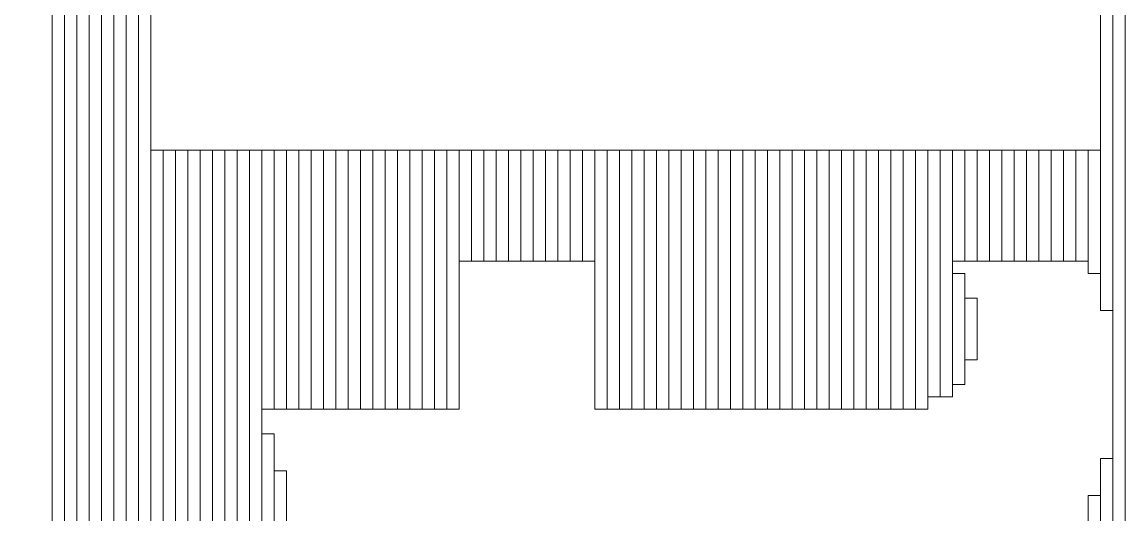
# Model space of a CAD drawing. Header units: millimetres. Extents: x -90 to 99, y -65 to 67.
# Drawn here: x -50.829 to -48.569, y -25.842 to -24.829 of the extents above; entities that cross this region are included whole.
import ezdxf

# ---------------------------------------------------------------- set-up
doc = ezdxf.new("R2010")
doc.units = ezdxf.units.MM
doc.header["$MEASUREMENT"] = 0
doc.layers.add('BG_OUTLINE', color=7, linetype='Continuous')
doc.layers.add('MA_PEN3', color=7, linetype='Continuous')

msp = doc.modelspace()

# ---------------------------------------------------------------- linework, layer by layer
at = {"layer": 'BG_OUTLINE', "color": 3, "lineweight": 9}
msp.add_open_spline([(-71.7269, -61.8795), (-71.7269, -61.8795), (-71.7343, 42.2681), (-71.7343, 42.2681), (-71.7343, 42.2681), (-71.7348, 43.0066), (-71.4419, 43.715), (-70.92, 44.2375), (-70.92, 44.2375), (-70.3982, 44.76), (-69.6866, 45.0538), (-68.9482, 45.0543), (-68.9482, 45.0543), (-68.9482, 45.0543), (75.2046, 45.0543), (75.2046, 45.0543), (75.2046, 45.0543), (76.8319, 45.0552), (78.1763, 43.7805), (78.2661, 42.1556), (78.2661, 42.1556), (78.2661, 42.1556), (78.2661, 31.2814), (78.2661, 31.2814), (78.2661, 31.2814), (78.2661, 31.2814), (72.2646, 31.2814), (72.2646, 31.2814), (72.2646, 31.2814), (72.2646, 31.2814), (72.2646, 26.9814), (72.2646, 26.9814), (72.2646, 26.9814), (72.2646, 26.9814), (78.2661, 26.9814), (78.2661, 26.9814), (78.2661, 26.9814), (78.2661, 26.9814), (78.2661, 18.6553), (78.2661, 18.6553), (78.2661, 18.6553), (78.2661, 18.6553), (72.2496, 18.6553), (72.2496, 18.6553), (72.2496, 18.6553), (72.2496, 18.6553), (72.2496, 14.3553), (72.2496, 14.3553), (72.2496, 14.3553), (72.2496, 14.3553), (78.2661, 14.3553), (78.2661, 14.3553), (78.2661, 14.3553), (78.2661, 14.3553), (78.2661, 9.255), (78.2661, 9.255), (78.2661, 9.255), (78.2661, 9.255), (72.2648, 9.255), (72.2648, 9.255), (72.2648, 9.255), (72.2648, 9.255), (72.2648, 4.955), (72.2648, 4.955), (72.2648, 4.955), (72.2648, 4.955), (78.2661, 4.955), (78.2661, 4.955), (78.2661, 4.955), (78.2661, 4.955), (78.2661, -3.3762), (78.2661, -3.3762), (78.2661, -3.3762), (78.2661, -3.3762), (72.2445, -3.3762), (72.2445, -3.3762), (72.2445, -3.3762), (72.2445, -3.3762), (72.2445, -7.6762), (72.2445, -7.6762), (72.2445, -7.6762), (72.2445, -7.6762), (78.2661, -7.6762), (78.2661, -7.6762), (78.2661, -7.6762), (78.2661, -7.6762), (78.2661, -12.7615), (78.2661, -12.7615), (78.2661, -12.7615), (78.2661, -12.7615), (72.2651, -12.7615), (72.2651, -12.7615), (72.2651, -12.7615), (72.2651, -12.7615), (72.2651, -17.0615), (72.2651, -17.0615), (72.2651, -17.0615), (72.2651, -17.0615), (78.2661, -17.0615), (78.2661, -17.0615), (78.2661, -17.0615), (78.2661, -17.0615), (78.2661, -25.4097), (78.2661, -25.4097), (78.2661, -25.4097), (78.2661, -25.4097), (72.2656, -25.4097), (72.2656, -25.4097), (72.2656, -25.4097), (72.2656, -25.4097), (72.2656, -29.7097), (72.2656, -29.7097), (72.2656, -29.7097), (72.2656, -29.7097), (78.2661, -29.7097), (78.2661, -29.7097), (78.2661, -29.7097), (78.2661, -29.7097), (78.2661, -34.793), (78.2661, -34.793), (78.2661, -34.793), (78.2661, -34.793), (72.2679, -34.793), (72.2679, -34.793), (72.2679, -34.793), (72.2679, -34.793), (72.2679, -39.0929), (72.2679, -39.0929), (72.2679, -39.0929), (72.2679, -39.0929), (78.2661, -39.0929), (78.2661, -39.0929), (78.2661, -39.0929), (78.2661, -39.0929), (78.2661, -47.4269), (78.2661, -47.4269), (78.2661, -47.4269), (78.2661, -47.4269), (72.2679, -47.4269), (72.2679, -47.4269), (72.2679, -47.4269), (72.2679, -47.4269), (72.2679, -51.7269), (72.2679, -51.7269), (72.2679, -51.7269), (72.2679, -51.7269), (78.2661, -51.7269), (78.2661, -51.7269), (78.2661, -51.7269), (78.2661, -51.7269), (78.2661, -51.8138), (78.2661, -51.8138), (78.2661, -51.8138), (78.2661, -51.8138), (78.2656, -61.8468), (78.2656, -61.8468), (78.2656, -61.8468), (78.2661, -62.6669), (77.9407, -63.4536), (77.3612, -64.0339), (77.3612, -64.0339), (76.7817, -64.6142), (75.9915, -64.9405), (75.1713, -64.941), (75.1713, -64.941), (75.1713, -64.941), (-68.6609, -64.9456), (-68.6609, -64.9456), (-68.6609, -64.9456), (-69.4735, -64.9461), (-70.2531, -64.6237), (-70.8281, -64.0495), (-70.8281, -64.0495), (-71.4031, -63.4752), (-71.7264, -62.6922), (-71.7269, -61.8795)], degree=3, knots=[0, 0, 0, 0, 0.022727, 0.022727, 0.022727, 0.022727, 0.045455, 0.045455, 0.045455, 0.045455, 0.068182, 0.068182, 0.068182, 0.068182, 0.090909, 0.090909, 0.090909, 0.090909, 0.113636, 0.113636, 0.113636, 0.113636, 0.136364, 0.136364, 0.136364, 0.136364, 0.159091, 0.159091, 0.159091, 0.159091, 0.181818, 0.181818, 0.181818, 0.181818, 0.204545, 0.204545, 0.204545, 0.204545, 0.227273, 0.227273, 0.227273, 0.227273, 0.25, 0.25, 0.25, 0.25, 0.272727, 0.272727, 0.272727, 0.272727, 0.295455, 0.295455, 0.295455, 0.295455, 0.318182, 0.318182, 0.318182, 0.318182, 0.340909, 0.340909, 0.340909, 0.340909, 0.363636, 0.363636, 0.363636, 0.363636, 0.386364, 0.386364, 0.386364, 0.386364, 0.409091, 0.409091, 0.409091, 0.409091, 0.431818, 0.431818, 0.431818, 0.431818, 0.454545, 0.454545, 0.454545, 0.454545, 0.477273, 0.477273, 0.477273, 0.477273, 0.5, 0.5, 0.5, 0.5, 0.522727, 0.522727, 0.522727, 0.522727, 0.545455, 0.545455, 0.545455, 0.545455, 0.568182, 0.568182, 0.568182, 0.568182, 0.590909, 0.590909, 0.590909, 0.590909, 0.613636, 0.613636, 0.613636, 0.613636, 0.636364, 0.636364, 0.636364, 0.636364, 0.659091, 0.659091, 0.659091, 0.659091, 0.681818, 0.681818, 0.681818, 0.681818, 0.704545, 0.704545, 0.704545, 0.704545, 0.727273, 0.727273, 0.727273, 0.727273, 0.75, 0.75, 0.75, 0.75, 0.772727, 0.772727, 0.772727, 0.772727, 0.795455, 0.795455, 0.795455, 0.795455, 0.818182, 0.818182, 0.818182, 0.818182, 0.840909, 0.840909, 0.840909, 0.840909, 0.863636, 0.863636, 0.863636, 0.863636, 0.886364, 0.886364, 0.886364, 0.886364, 0.909091, 0.909091, 0.909091, 0.909091, 0.931818, 0.931818, 0.931818, 0.931818, 0.954545, 0.954545, 0.954545, 0.954545, 0.977273, 0.977273, 0.977273, 0.977273, 1, 1, 1, 1], dxfattribs=at)
at = {"layer": 'MA_PEN3', "color": 5, "lineweight": 9}
for points in [[(-50.7411, -27.7854), (-50.7411, -27.7854), (-50.7665, -27.7854), (-50.7665, -27.7854), (-50.7665, -27.7854), (-50.7665, -27.7854), (-50.7665, -15.4664), (-50.7665, -15.4664), (-50.7665, -15.4664), (-50.7665, -15.4664), (-50.7411, -15.4664), (-50.7411, -15.4664), (-50.7411, -15.4664), (-50.7411, -15.4664), (-50.7411, -27.7854), (-50.7411, -27.7854)], [(-50.7157, -27.7854), (-50.7157, -27.7854), (-50.7411, -27.7854), (-50.7411, -27.7854), (-50.7411, -27.7854), (-50.7411, -27.7854), (-50.7411, -15.4664), (-50.7411, -15.4664), (-50.7411, -15.4664), (-50.7411, -15.4664), (-50.7157, -15.4664), (-50.7157, -15.4664), (-50.7157, -15.4664), (-50.7157, -15.4664), (-50.7157, -27.7854), (-50.7157, -27.7854)], [(-50.6903, -27.7854), (-50.6903, -27.7854), (-50.7157, -27.7854), (-50.7157, -27.7854), (-50.7157, -27.7854), (-50.7157, -27.7854), (-50.7157, -15.4664), (-50.7157, -15.4664), (-50.7157, -15.4664), (-50.7157, -15.4664), (-50.6903, -15.4664), (-50.6903, -15.4664), (-50.6903, -15.4664), (-50.6903, -15.4664), (-50.6903, -27.7854), (-50.6903, -27.7854)], [(-50.6649, -27.7854), (-50.6649, -27.7854), (-50.6903, -27.7854), (-50.6903, -27.7854), (-50.6903, -27.7854), (-50.6903, -27.7854), (-50.6903, -15.4664), (-50.6903, -15.4664), (-50.6903, -15.4664), (-50.6903, -15.4664), (-50.6649, -15.4664), (-50.6649, -15.4664), (-50.6649, -15.4664), (-50.6649, -15.4664), (-50.6649, -27.7854), (-50.6649, -27.7854)], [(-50.6395, -27.7854), (-50.6395, -27.7854), (-50.6649, -27.7854), (-50.6649, -27.7854), (-50.6649, -27.7854), (-50.6649, -27.7854), (-50.6649, -15.4664), (-50.6649, -15.4664), (-50.6649, -15.4664), (-50.6649, -15.4664), (-50.6395, -15.4664), (-50.6395, -15.4664), (-50.6395, -15.4664), (-50.6395, -15.4664), (-50.6395, -27.7854), (-50.6395, -27.7854)], [(-50.6141, -27.7854), (-50.6141, -27.7854), (-50.6395, -27.7854), (-50.6395, -27.7854), (-50.6395, -27.7854), (-50.6395, -27.7854), (-50.6395, -15.4664), (-50.6395, -15.4664), (-50.6395, -15.4664), (-50.6395, -15.4664), (-50.6141, -15.4664), (-50.6141, -15.4664), (-50.6141, -15.4664), (-50.6141, -15.4664), (-50.6141, -27.7854), (-50.6141, -27.7854)], [(-50.5887, -27.7854), (-50.5887, -27.7854), (-50.6141, -27.7854), (-50.6141, -27.7854), (-50.6141, -27.7854), (-50.6141, -27.7854), (-50.6141, -15.4664), (-50.6141, -15.4664), (-50.6141, -15.4664), (-50.6141, -15.4664), (-50.5887, -15.4664), (-50.5887, -15.4664), (-50.5887, -15.4664), (-50.5887, -15.4664), (-50.5887, -27.7854), (-50.5887, -27.7854)], [(-50.5633, -27.7854), (-50.5633, -27.7854), (-50.5887, -27.7854), (-50.5887, -27.7854), (-50.5887, -27.7854), (-50.5887, -27.7854), (-50.5887, -15.4664), (-50.5887, -15.4664), (-50.5887, -15.4664), (-50.5887, -15.4664), (-50.5633, -15.4664), (-50.5633, -15.4664), (-50.5633, -15.4664), (-50.5633, -15.4664), (-50.5633, -27.7854), (-50.5633, -27.7854)], [(-48.5567, -27.7854), (-48.5567, -27.7854), (-48.5821, -27.7854), (-48.5821, -27.7854), (-48.5821, -27.7854), (-48.5821, -27.7854), (-48.5821, -15.4664), (-48.5821, -15.4664), (-48.5821, -15.4664), (-48.5821, -15.4664), (-48.5567, -15.4664), (-48.5567, -15.4664), (-48.5567, -15.4664), (-48.5567, -15.4664), (-48.5567, -27.7854), (-48.5567, -27.7854)], [(-48.5821, -25.4232), (-48.5821, -25.4232), (-48.6075, -25.4232), (-48.6075, -25.4232), (-48.6075, -25.4232), (-48.6075, -25.4232), (-48.6075, -23.0864), (-48.6075, -23.0864), (-48.6075, -23.0864), (-48.6075, -23.0864), (-48.5821, -23.0864), (-48.5821, -23.0864), (-48.5821, -23.0864), (-48.5821, -23.0864), (-48.5821, -25.4232), (-48.5821, -25.4232)], [(-50.5379, -27.7854), (-50.5379, -27.7854), (-50.5633, -27.7854), (-50.5633, -27.7854), (-50.5633, -27.7854), (-50.5633, -27.7854), (-50.5633, -25.093), (-50.5633, -25.093), (-50.5633, -25.093), (-50.5633, -25.093), (-50.5379, -25.093), (-50.5379, -25.093), (-50.5379, -25.093), (-50.5379, -25.093), (-50.5379, -27.7854), (-50.5379, -27.7854)], [(-50.5125, -27.7854), (-50.5125, -27.7854), (-50.5379, -27.7854), (-50.5379, -27.7854), (-50.5379, -27.7854), (-50.5379, -27.7854), (-50.5379, -25.093), (-50.5379, -25.093), (-50.5379, -25.093), (-50.5379, -25.093), (-50.5125, -25.093), (-50.5125, -25.093), (-50.5125, -25.093), (-50.5125, -25.093), (-50.5125, -27.7854), (-50.5125, -27.7854)], [(-50.4871, -27.7854), (-50.4871, -27.7854), (-50.5125, -27.7854), (-50.5125, -27.7854), (-50.5125, -27.7854), (-50.5125, -27.7854), (-50.5125, -25.093), (-50.5125, -25.093), (-50.5125, -25.093), (-50.5125, -25.093), (-50.4871, -25.093), (-50.4871, -25.093), (-50.4871, -25.093), (-50.4871, -25.093), (-50.4871, -27.7854), (-50.4871, -27.7854)], [(-50.4617, -27.7854), (-50.4617, -27.7854), (-50.4871, -27.7854), (-50.4871, -27.7854), (-50.4871, -27.7854), (-50.4871, -27.7854), (-50.4871, -25.093), (-50.4871, -25.093), (-50.4871, -25.093), (-50.4871, -25.093), (-50.4617, -25.093), (-50.4617, -25.093), (-50.4617, -25.093), (-50.4617, -25.093), (-50.4617, -27.7854), (-50.4617, -27.7854)], [(-50.4363, -26.4392), (-50.4363, -26.4392), (-50.4617, -26.4392), (-50.4617, -26.4392), (-50.4617, -26.4392), (-50.4617, -26.4392), (-50.4617, -25.093), (-50.4617, -25.093), (-50.4617, -25.093), (-50.4617, -25.093), (-50.4363, -25.093), (-50.4363, -25.093), (-50.4363, -25.093), (-50.4363, -25.093), (-50.4363, -26.4392), (-50.4363, -26.4392)], [(-50.4109, -26.4392), (-50.4109, -26.4392), (-50.4363, -26.4392), (-50.4363, -26.4392), (-50.4363, -26.4392), (-50.4363, -26.4392), (-50.4363, -25.093), (-50.4363, -25.093), (-50.4363, -25.093), (-50.4363, -25.093), (-50.4109, -25.093), (-50.4109, -25.093), (-50.4109, -25.093), (-50.4109, -25.093), (-50.4109, -26.4392), (-50.4109, -26.4392)], [(-50.3855, -26.4392), (-50.3855, -26.4392), (-50.4109, -26.4392), (-50.4109, -26.4392), (-50.4109, -26.4392), (-50.4109, -26.4392), (-50.4109, -25.093), (-50.4109, -25.093), (-50.4109, -25.093), (-50.4109, -25.093), (-50.3855, -25.093), (-50.3855, -25.093), (-50.3855, -25.093), (-50.3855, -25.093), (-50.3855, -26.4392), (-50.3855, -26.4392)], [(-50.3601, -26.4392), (-50.3601, -26.4392), (-50.3855, -26.4392), (-50.3855, -26.4392), (-50.3855, -26.4392), (-50.3855, -26.4392), (-50.3855, -25.093), (-50.3855, -25.093), (-50.3855, -25.093), (-50.3855, -25.093), (-50.3601, -25.093), (-50.3601, -25.093), (-50.3601, -25.093), (-50.3601, -25.093), (-50.3601, -26.4392), (-50.3601, -26.4392)], [(-50.3347, -26.4392), (-50.3347, -26.4392), (-50.3601, -26.4392), (-50.3601, -26.4392), (-50.3601, -26.4392), (-50.3601, -26.4392), (-50.3601, -25.093), (-50.3601, -25.093), (-50.3601, -25.093), (-50.3601, -25.093), (-50.3347, -25.093), (-50.3347, -25.093), (-50.3347, -25.093), (-50.3347, -25.093), (-50.3347, -26.4392), (-50.3347, -26.4392)], [(-50.3093, -25.6264), (-50.3093, -25.6264), (-50.3347, -25.6264), (-50.3347, -25.6264), (-50.3347, -25.6264), (-50.3347, -25.6264), (-50.3347, -25.093), (-50.3347, -25.093), (-50.3347, -25.093), (-50.3347, -25.093), (-50.3093, -25.093), (-50.3093, -25.093), (-50.3093, -25.093), (-50.3093, -25.093), (-50.3093, -25.6264), (-50.3093, -25.6264)], [(-50.2839, -25.6264), (-50.2839, -25.6264), (-50.3093, -25.6264), (-50.3093, -25.6264), (-50.3093, -25.6264), (-50.3093, -25.6264), (-50.3093, -25.093), (-50.3093, -25.093), (-50.3093, -25.093), (-50.3093, -25.093), (-50.2839, -25.093), (-50.2839, -25.093), (-50.2839, -25.093), (-50.2839, -25.093), (-50.2839, -25.6264), (-50.2839, -25.6264)], [(-50.2586, -25.6264), (-50.2586, -25.6264), (-50.2839, -25.6264), (-50.2839, -25.6264), (-50.2839, -25.6264), (-50.2839, -25.6264), (-50.2839, -25.093), (-50.2839, -25.093), (-50.2839, -25.093), (-50.2839, -25.093), (-50.2586, -25.093), (-50.2586, -25.093), (-50.2586, -25.093), (-50.2586, -25.093), (-50.2586, -25.6264), (-50.2586, -25.6264)], [(-50.2331, -25.6264), (-50.2331, -25.6264), (-50.2586, -25.6264), (-50.2586, -25.6264), (-50.2586, -25.6264), (-50.2586, -25.6264), (-50.2586, -25.093), (-50.2586, -25.093), (-50.2586, -25.093), (-50.2586, -25.093), (-50.2331, -25.093), (-50.2331, -25.093), (-50.2331, -25.093), (-50.2331, -25.093), (-50.2331, -25.6264), (-50.2331, -25.6264)], [(-50.2077, -25.6264), (-50.2077, -25.6264), (-50.2331, -25.6264), (-50.2331, -25.6264), (-50.2331, -25.6264), (-50.2331, -25.6264), (-50.2331, -25.093), (-50.2331, -25.093), (-50.2331, -25.093), (-50.2331, -25.093), (-50.2077, -25.093), (-50.2077, -25.093), (-50.2077, -25.093), (-50.2077, -25.093), (-50.2077, -25.6264), (-50.2077, -25.6264)], [(-50.1824, -25.6264), (-50.1824, -25.6264), (-50.2077, -25.6264), (-50.2077, -25.6264), (-50.2077, -25.6264), (-50.2077, -25.6264), (-50.2077, -25.093), (-50.2077, -25.093), (-50.2077, -25.093), (-50.2077, -25.093), (-50.1824, -25.093), (-50.1824, -25.093), (-50.1824, -25.093), (-50.1824, -25.093), (-50.1824, -25.6264), (-50.1824, -25.6264)], [(-50.1569, -25.6264), (-50.1569, -25.6264), (-50.1824, -25.6264), (-50.1824, -25.6264), (-50.1824, -25.6264), (-50.1824, -25.6264), (-50.1824, -25.093), (-50.1824, -25.093), (-50.1824, -25.093), (-50.1824, -25.093), (-50.1569, -25.093), (-50.1569, -25.093), (-50.1569, -25.093), (-50.1569, -25.093), (-50.1569, -25.6264), (-50.1569, -25.6264)], [(-50.1315, -25.6264), (-50.1315, -25.6264), (-50.1569, -25.6264), (-50.1569, -25.6264), (-50.1569, -25.6264), (-50.1569, -25.6264), (-50.1569, -25.093), (-50.1569, -25.093), (-50.1569, -25.093), (-50.1569, -25.093), (-50.1315, -25.093), (-50.1315, -25.093), (-50.1315, -25.093), (-50.1315, -25.093), (-50.1315, -25.6264), (-50.1315, -25.6264)], [(-50.1062, -25.6264), (-50.1062, -25.6264), (-50.1315, -25.6264), (-50.1315, -25.6264), (-50.1315, -25.6264), (-50.1315, -25.6264), (-50.1315, -25.093), (-50.1315, -25.093), (-50.1315, -25.093), (-50.1315, -25.093), (-50.1062, -25.093), (-50.1062, -25.093), (-50.1062, -25.093), (-50.1062, -25.093), (-50.1062, -25.6264), (-50.1062, -25.6264)], [(-50.0807, -25.6264), (-50.0807, -25.6264), (-50.1062, -25.6264), (-50.1062, -25.6264), (-50.1062, -25.6264), (-50.1062, -25.6264), (-50.1062, -25.093), (-50.1062, -25.093), (-50.1062, -25.093), (-50.1062, -25.093), (-50.0807, -25.093), (-50.0807, -25.093), (-50.0807, -25.093), (-50.0807, -25.093), (-50.0807, -25.6264), (-50.0807, -25.6264)], [(-50.0553, -25.6264), (-50.0553, -25.6264), (-50.0807, -25.6264), (-50.0807, -25.6264), (-50.0807, -25.6264), (-50.0807, -25.6264), (-50.0807, -25.093), (-50.0807, -25.093), (-50.0807, -25.093), (-50.0807, -25.093), (-50.0553, -25.093), (-50.0553, -25.093), (-50.0553, -25.093), (-50.0553, -25.093), (-50.0553, -25.6264), (-50.0553, -25.6264)], [(-50.03, -25.6264), (-50.03, -25.6264), (-50.0553, -25.6264), (-50.0553, -25.6264), (-50.0553, -25.6264), (-50.0553, -25.6264), (-50.0553, -25.093), (-50.0553, -25.093), (-50.0553, -25.093), (-50.0553, -25.093), (-50.03, -25.093), (-50.03, -25.093), (-50.03, -25.093), (-50.03, -25.093), (-50.03, -25.6264), (-50.03, -25.6264)], [(-50.0045, -25.6264), (-50.0045, -25.6264), (-50.03, -25.6264), (-50.03, -25.6264), (-50.03, -25.6264), (-50.03, -25.6264), (-50.03, -25.093), (-50.03, -25.093), (-50.03, -25.093), (-50.03, -25.093), (-50.0045, -25.093), (-50.0045, -25.093), (-50.0045, -25.093), (-50.0045, -25.093), (-50.0045, -25.6264), (-50.0045, -25.6264)], [(-49.9791, -25.6264), (-49.9791, -25.6264), (-50.0045, -25.6264), (-50.0045, -25.6264), (-50.0045, -25.6264), (-50.0045, -25.6264), (-50.0045, -25.093), (-50.0045, -25.093), (-50.0045, -25.093), (-50.0045, -25.093), (-49.9791, -25.093), (-49.9791, -25.093), (-49.9791, -25.093), (-49.9791, -25.093), (-49.9791, -25.6264), (-49.9791, -25.6264)], [(-49.9538, -25.6264), (-49.9538, -25.6264), (-49.9791, -25.6264), (-49.9791, -25.6264), (-49.9791, -25.6264), (-49.9791, -25.6264), (-49.9791, -25.093), (-49.9791, -25.093), (-49.9791, -25.093), (-49.9791, -25.093), (-49.9538, -25.093), (-49.9538, -25.093), (-49.9538, -25.093), (-49.9538, -25.093), (-49.9538, -25.6264), (-49.9538, -25.6264)], [(-49.9283, -25.6264), (-49.9283, -25.6264), (-49.9538, -25.6264), (-49.9538, -25.6264), (-49.9538, -25.6264), (-49.9538, -25.6264), (-49.9538, -25.093), (-49.9538, -25.093), (-49.9538, -25.093), (-49.9538, -25.093), (-49.9283, -25.093), (-49.9283, -25.093), (-49.9283, -25.093), (-49.9283, -25.093), (-49.9283, -25.6264), (-49.9283, -25.6264)], [(-49.9029, -25.3216), (-49.9029, -25.3216), (-49.9283, -25.3216), (-49.9283, -25.3216), (-49.9283, -25.3216), (-49.9283, -25.3216), (-49.9283, -25.093), (-49.9283, -25.093), (-49.9283, -25.093), (-49.9283, -25.093), (-49.9029, -25.093), (-49.9029, -25.093), (-49.9029, -25.093), (-49.9029, -25.093), (-49.9029, -25.3216), (-49.9029, -25.3216)], [(-49.8776, -25.3216), (-49.8776, -25.3216), (-49.9029, -25.3216), (-49.9029, -25.3216), (-49.9029, -25.3216), (-49.9029, -25.3216), (-49.9029, -25.093), (-49.9029, -25.093), (-49.9029, -25.093), (-49.9029, -25.093), (-49.8776, -25.093), (-49.8776, -25.093), (-49.8776, -25.093), (-49.8776, -25.093), (-49.8776, -25.3216), (-49.8776, -25.3216)], [(-49.8521, -25.3216), (-49.8521, -25.3216), (-49.8776, -25.3216), (-49.8776, -25.3216), (-49.8776, -25.3216), (-49.8776, -25.3216), (-49.8776, -25.093), (-49.8776, -25.093), (-49.8776, -25.093), (-49.8776, -25.093), (-49.8521, -25.093), (-49.8521, -25.093), (-49.8521, -25.093), (-49.8521, -25.093), (-49.8521, -25.3216), (-49.8521, -25.3216)], [(-49.8267, -25.3216), (-49.8267, -25.3216), (-49.8521, -25.3216), (-49.8521, -25.3216), (-49.8521, -25.3216), (-49.8521, -25.3216), (-49.8521, -25.093), (-49.8521, -25.093), (-49.8521, -25.093), (-49.8521, -25.093), (-49.8267, -25.093), (-49.8267, -25.093), (-49.8267, -25.093), (-49.8267, -25.093), (-49.8267, -25.3216), (-49.8267, -25.3216)], [(-49.8014, -25.3216), (-49.8014, -25.3216), (-49.8267, -25.3216), (-49.8267, -25.3216), (-49.8267, -25.3216), (-49.8267, -25.3216), (-49.8267, -25.093), (-49.8267, -25.093), (-49.8267, -25.093), (-49.8267, -25.093), (-49.8014, -25.093), (-49.8014, -25.093), (-49.8014, -25.093), (-49.8014, -25.093), (-49.8014, -25.3216), (-49.8014, -25.3216)], [(-49.7759, -25.3216), (-49.7759, -25.3216), (-49.8014, -25.3216), (-49.8014, -25.3216), (-49.8014, -25.3216), (-49.8014, -25.3216), (-49.8014, -25.093), (-49.8014, -25.093), (-49.8014, -25.093), (-49.8014, -25.093), (-49.7759, -25.093), (-49.7759, -25.093), (-49.7759, -25.093), (-49.7759, -25.093), (-49.7759, -25.3216), (-49.7759, -25.3216)], [(-49.7505, -25.3216), (-49.7505, -25.3216), (-49.7759, -25.3216), (-49.7759, -25.3216), (-49.7759, -25.3216), (-49.7759, -25.3216), (-49.7759, -25.093), (-49.7759, -25.093), (-49.7759, -25.093), (-49.7759, -25.093), (-49.7505, -25.093), (-49.7505, -25.093), (-49.7505, -25.093), (-49.7505, -25.093), (-49.7505, -25.3216), (-49.7505, -25.3216)], [(-49.7252, -25.3216), (-49.7252, -25.3216), (-49.7505, -25.3216), (-49.7505, -25.3216), (-49.7505, -25.3216), (-49.7505, -25.3216), (-49.7505, -25.093), (-49.7505, -25.093), (-49.7505, -25.093), (-49.7505, -25.093), (-49.7252, -25.093), (-49.7252, -25.093), (-49.7252, -25.093), (-49.7252, -25.093), (-49.7252, -25.3216), (-49.7252, -25.3216)], [(-49.6997, -25.3216), (-49.6997, -25.3216), (-49.7252, -25.3216), (-49.7252, -25.3216), (-49.7252, -25.3216), (-49.7252, -25.3216), (-49.7252, -25.093), (-49.7252, -25.093), (-49.7252, -25.093), (-49.7252, -25.093), (-49.6997, -25.093), (-49.6997, -25.093), (-49.6997, -25.093), (-49.6997, -25.093), (-49.6997, -25.3216), (-49.6997, -25.3216)], [(-49.6743, -25.3216), (-49.6743, -25.3216), (-49.6997, -25.3216), (-49.6997, -25.3216), (-49.6997, -25.3216), (-49.6997, -25.3216), (-49.6997, -25.093), (-49.6997, -25.093), (-49.6997, -25.093), (-49.6997, -25.093), (-49.6743, -25.093), (-49.6743, -25.093), (-49.6743, -25.093), (-49.6743, -25.093), (-49.6743, -25.3216), (-49.6743, -25.3216)], [(-49.649, -25.3216), (-49.649, -25.3216), (-49.6743, -25.3216), (-49.6743, -25.3216), (-49.6743, -25.3216), (-49.6743, -25.3216), (-49.6743, -25.093), (-49.6743, -25.093), (-49.6743, -25.093), (-49.6743, -25.093), (-49.649, -25.093), (-49.649, -25.093), (-49.649, -25.093), (-49.649, -25.093), (-49.649, -25.3216), (-49.649, -25.3216)], [(-49.6235, -25.6264), (-49.6235, -25.6264), (-49.649, -25.6264), (-49.649, -25.6264), (-49.649, -25.6264), (-49.649, -25.6264), (-49.649, -25.093), (-49.649, -25.093), (-49.649, -25.093), (-49.649, -25.093), (-49.6235, -25.093), (-49.6235, -25.093), (-49.6235, -25.093), (-49.6235, -25.093), (-49.6235, -25.6264), (-49.6235, -25.6264)], [(-49.5981, -25.6264), (-49.5981, -25.6264), (-49.6235, -25.6264), (-49.6235, -25.6264), (-49.6235, -25.6264), (-49.6235, -25.6264), (-49.6235, -25.093), (-49.6235, -25.093), (-49.6235, -25.093), (-49.6235, -25.093), (-49.5981, -25.093), (-49.5981, -25.093), (-49.5981, -25.093), (-49.5981, -25.093), (-49.5981, -25.6264), (-49.5981, -25.6264)], [(-49.5728, -25.6264), (-49.5728, -25.6264), (-49.5981, -25.6264), (-49.5981, -25.6264), (-49.5981, -25.6264), (-49.5981, -25.6264), (-49.5981, -25.093), (-49.5981, -25.093), (-49.5981, -25.093), (-49.5981, -25.093), (-49.5728, -25.093), (-49.5728, -25.093), (-49.5728, -25.093), (-49.5728, -25.093), (-49.5728, -25.6264), (-49.5728, -25.6264)], [(-49.5473, -25.6264), (-49.5473, -25.6264), (-49.5728, -25.6264), (-49.5728, -25.6264), (-49.5728, -25.6264), (-49.5728, -25.6264), (-49.5728, -25.093), (-49.5728, -25.093), (-49.5728, -25.093), (-49.5728, -25.093), (-49.5473, -25.093), (-49.5473, -25.093), (-49.5473, -25.093), (-49.5473, -25.093), (-49.5473, -25.6264), (-49.5473, -25.6264)], [(-49.5219, -25.6264), (-49.5219, -25.6264), (-49.5473, -25.6264), (-49.5473, -25.6264), (-49.5473, -25.6264), (-49.5473, -25.6264), (-49.5473, -25.093), (-49.5473, -25.093), (-49.5473, -25.093), (-49.5473, -25.093), (-49.5219, -25.093), (-49.5219, -25.093), (-49.5219, -25.093), (-49.5219, -25.093), (-49.5219, -25.6264), (-49.5219, -25.6264)], [(-49.4966, -25.6264), (-49.4966, -25.6264), (-49.5219, -25.6264), (-49.5219, -25.6264), (-49.5219, -25.6264), (-49.5219, -25.6264), (-49.5219, -25.093), (-49.5219, -25.093), (-49.5219, -25.093), (-49.5219, -25.093), (-49.4966, -25.093), (-49.4966, -25.093), (-49.4966, -25.093), (-49.4966, -25.093), (-49.4966, -25.6264), (-49.4966, -25.6264)], [(-49.4711, -25.6264), (-49.4711, -25.6264), (-49.4966, -25.6264), (-49.4966, -25.6264), (-49.4966, -25.6264), (-49.4966, -25.6264), (-49.4966, -25.093), (-49.4966, -25.093), (-49.4966, -25.093), (-49.4966, -25.093), (-49.4711, -25.093), (-49.4711, -25.093), (-49.4711, -25.093), (-49.4711, -25.093), (-49.4711, -25.6264), (-49.4711, -25.6264)], [(-49.4457, -25.6264), (-49.4457, -25.6264), (-49.4711, -25.6264), (-49.4711, -25.6264), (-49.4711, -25.6264), (-49.4711, -25.6264), (-49.4711, -25.093), (-49.4711, -25.093), (-49.4711, -25.093), (-49.4711, -25.093), (-49.4457, -25.093), (-49.4457, -25.093), (-49.4457, -25.093), (-49.4457, -25.093), (-49.4457, -25.6264), (-49.4457, -25.6264)], [(-49.4204, -25.6264), (-49.4204, -25.6264), (-49.4457, -25.6264), (-49.4457, -25.6264), (-49.4457, -25.6264), (-49.4457, -25.6264), (-49.4457, -25.093), (-49.4457, -25.093), (-49.4457, -25.093), (-49.4457, -25.093), (-49.4204, -25.093), (-49.4204, -25.093), (-49.4204, -25.093), (-49.4204, -25.093), (-49.4204, -25.6264), (-49.4204, -25.6264)], [(-49.3949, -25.6264), (-49.3949, -25.6264), (-49.4204, -25.6264), (-49.4204, -25.6264), (-49.4204, -25.6264), (-49.4204, -25.6264), (-49.4204, -25.093), (-49.4204, -25.093), (-49.4204, -25.093), (-49.4204, -25.093), (-49.3949, -25.093), (-49.3949, -25.093), (-49.3949, -25.093), (-49.3949, -25.093), (-49.3949, -25.6264), (-49.3949, -25.6264)], [(-49.3695, -25.6264), (-49.3695, -25.6264), (-49.3949, -25.6264), (-49.3949, -25.6264), (-49.3949, -25.6264), (-49.3949, -25.6264), (-49.3949, -25.093), (-49.3949, -25.093), (-49.3949, -25.093), (-49.3949, -25.093), (-49.3695, -25.093), (-49.3695, -25.093), (-49.3695, -25.093), (-49.3695, -25.093), (-49.3695, -25.6264), (-49.3695, -25.6264)], [(-49.3442, -25.6264), (-49.3442, -25.6264), (-49.3695, -25.6264), (-49.3695, -25.6264), (-49.3695, -25.6264), (-49.3695, -25.6264), (-49.3695, -25.093), (-49.3695, -25.093), (-49.3695, -25.093), (-49.3695, -25.093), (-49.3442, -25.093), (-49.3442, -25.093), (-49.3442, -25.093), (-49.3442, -25.093), (-49.3442, -25.6264), (-49.3442, -25.6264)], [(-49.3187, -25.6264), (-49.3187, -25.6264), (-49.3442, -25.6264), (-49.3442, -25.6264), (-49.3442, -25.6264), (-49.3442, -25.6264), (-49.3442, -25.093), (-49.3442, -25.093), (-49.3442, -25.093), (-49.3442, -25.093), (-49.3187, -25.093), (-49.3187, -25.093), (-49.3187, -25.093), (-49.3187, -25.093), (-49.3187, -25.6264), (-49.3187, -25.6264)], [(-49.2933, -25.6264), (-49.2933, -25.6264), (-49.3187, -25.6264), (-49.3187, -25.6264), (-49.3187, -25.6264), (-49.3187, -25.6264), (-49.3187, -25.093), (-49.3187, -25.093), (-49.3187, -25.093), (-49.3187, -25.093), (-49.2933, -25.093), (-49.2933, -25.093), (-49.2933, -25.093), (-49.2933, -25.093), (-49.2933, -25.6264), (-49.2933, -25.6264)], [(-49.268, -25.6264), (-49.268, -25.6264), (-49.2933, -25.6264), (-49.2933, -25.6264), (-49.2933, -25.6264), (-49.2933, -25.6264), (-49.2933, -25.093), (-49.2933, -25.093), (-49.2933, -25.093), (-49.2933, -25.093), (-49.268, -25.093), (-49.268, -25.093), (-49.268, -25.093), (-49.268, -25.093), (-49.268, -25.6264), (-49.268, -25.6264)], [(-49.2425, -25.6264), (-49.2425, -25.6264), (-49.268, -25.6264), (-49.268, -25.6264), (-49.268, -25.6264), (-49.268, -25.6264), (-49.268, -25.093), (-49.268, -25.093), (-49.268, -25.093), (-49.268, -25.093), (-49.2425, -25.093), (-49.2425, -25.093), (-49.2425, -25.093), (-49.2425, -25.093), (-49.2425, -25.6264), (-49.2425, -25.6264)], [(-49.2171, -25.6264), (-49.2171, -25.6264), (-49.2425, -25.6264), (-49.2425, -25.6264), (-49.2425, -25.6264), (-49.2425, -25.6264), (-49.2425, -25.093), (-49.2425, -25.093), (-49.2425, -25.093), (-49.2425, -25.093), (-49.2171, -25.093), (-49.2171, -25.093), (-49.2171, -25.093), (-49.2171, -25.093), (-49.2171, -25.6264), (-49.2171, -25.6264)], [(-49.1917, -25.6264), (-49.1917, -25.6264), (-49.2171, -25.6264), (-49.2171, -25.6264), (-49.2171, -25.6264), (-49.2171, -25.6264), (-49.2171, -25.093), (-49.2171, -25.093), (-49.2171, -25.093), (-49.2171, -25.093), (-49.1917, -25.093), (-49.1917, -25.093), (-49.1917, -25.093), (-49.1917, -25.093), (-49.1917, -25.6264), (-49.1917, -25.6264)], [(-49.1663, -25.6264), (-49.1663, -25.6264), (-49.1917, -25.6264), (-49.1917, -25.6264), (-49.1917, -25.6264), (-49.1917, -25.6264), (-49.1917, -25.093), (-49.1917, -25.093), (-49.1917, -25.093), (-49.1917, -25.093), (-49.1663, -25.093), (-49.1663, -25.093), (-49.1663, -25.093), (-49.1663, -25.093), (-49.1663, -25.6264), (-49.1663, -25.6264)], [(-49.1409, -25.6264), (-49.1409, -25.6264), (-49.1663, -25.6264), (-49.1663, -25.6264), (-49.1663, -25.6264), (-49.1663, -25.6264), (-49.1663, -25.093), (-49.1663, -25.093), (-49.1663, -25.093), (-49.1663, -25.093), (-49.1409, -25.093), (-49.1409, -25.093), (-49.1409, -25.093), (-49.1409, -25.093), (-49.1409, -25.6264), (-49.1409, -25.6264)], [(-49.1155, -25.6264), (-49.1155, -25.6264), (-49.1409, -25.6264), (-49.1409, -25.6264), (-49.1409, -25.6264), (-49.1409, -25.6264), (-49.1409, -25.093), (-49.1409, -25.093), (-49.1409, -25.093), (-49.1409, -25.093), (-49.1155, -25.093), (-49.1155, -25.093), (-49.1155, -25.093), (-49.1155, -25.093), (-49.1155, -25.6264), (-49.1155, -25.6264)], [(-49.0901, -25.6264), (-49.0901, -25.6264), (-49.1155, -25.6264), (-49.1155, -25.6264), (-49.1155, -25.6264), (-49.1155, -25.6264), (-49.1155, -25.093), (-49.1155, -25.093), (-49.1155, -25.093), (-49.1155, -25.093), (-49.0901, -25.093), (-49.0901, -25.093), (-49.0901, -25.093), (-49.0901, -25.093), (-49.0901, -25.6264), (-49.0901, -25.6264)], [(-49.0647, -25.6264), (-49.0647, -25.6264), (-49.0901, -25.6264), (-49.0901, -25.6264), (-49.0901, -25.6264), (-49.0901, -25.6264), (-49.0901, -25.093), (-49.0901, -25.093), (-49.0901, -25.093), (-49.0901, -25.093), (-49.0647, -25.093), (-49.0647, -25.093), (-49.0647, -25.093), (-49.0647, -25.093), (-49.0647, -25.6264), (-49.0647, -25.6264)], [(-49.0393, -25.6264), (-49.0393, -25.6264), (-49.0647, -25.6264), (-49.0647, -25.6264), (-49.0647, -25.6264), (-49.0647, -25.6264), (-49.0647, -25.093), (-49.0647, -25.093), (-49.0647, -25.093), (-49.0647, -25.093), (-49.0393, -25.093), (-49.0393, -25.093), (-49.0393, -25.093), (-49.0393, -25.093), (-49.0393, -25.6264), (-49.0393, -25.6264)], [(-49.0139, -25.6264), (-49.0139, -25.6264), (-49.0393, -25.6264), (-49.0393, -25.6264), (-49.0393, -25.6264), (-49.0393, -25.6264), (-49.0393, -25.093), (-49.0393, -25.093), (-49.0393, -25.093), (-49.0393, -25.093), (-49.0139, -25.093), (-49.0139, -25.093), (-49.0139, -25.093), (-49.0139, -25.093), (-49.0139, -25.6264), (-49.0139, -25.6264)], [(-48.9885, -25.6264), (-48.9885, -25.6264), (-49.0139, -25.6264), (-49.0139, -25.6264), (-49.0139, -25.6264), (-49.0139, -25.6264), (-49.0139, -25.093), (-49.0139, -25.093), (-49.0139, -25.093), (-49.0139, -25.093), (-48.9885, -25.093), (-48.9885, -25.093), (-48.9885, -25.093), (-48.9885, -25.093), (-48.9885, -25.6264), (-48.9885, -25.6264)], [(-48.9631, -25.6264), (-48.9631, -25.6264), (-48.9885, -25.6264), (-48.9885, -25.6264), (-48.9885, -25.6264), (-48.9885, -25.6264), (-48.9885, -25.093), (-48.9885, -25.093), (-48.9885, -25.093), (-48.9885, -25.093), (-48.9631, -25.093), (-48.9631, -25.093), (-48.9631, -25.093), (-48.9631, -25.093), (-48.9631, -25.6264), (-48.9631, -25.6264)], [(-48.9377, -25.601), (-48.9377, -25.601), (-48.9631, -25.601), (-48.9631, -25.601), (-48.9631, -25.601), (-48.9631, -25.601), (-48.9631, -25.093), (-48.9631, -25.093), (-48.9631, -25.093), (-48.9631, -25.093), (-48.9377, -25.093), (-48.9377, -25.093), (-48.9377, -25.093), (-48.9377, -25.093), (-48.9377, -25.601), (-48.9377, -25.601)], [(-48.9123, -25.601), (-48.9123, -25.601), (-48.9377, -25.601), (-48.9377, -25.601), (-48.9377, -25.601), (-48.9377, -25.601), (-48.9377, -25.093), (-48.9377, -25.093), (-48.9377, -25.093), (-48.9377, -25.093), (-48.9123, -25.093), (-48.9123, -25.093), (-48.9123, -25.093), (-48.9123, -25.093), (-48.9123, -25.601), (-48.9123, -25.601)], [(-48.8869, -25.3216), (-48.8869, -25.3216), (-48.9123, -25.3216), (-48.9123, -25.3216), (-48.9123, -25.3216), (-48.9123, -25.3216), (-48.9123, -25.093), (-48.9123, -25.093), (-48.9123, -25.093), (-48.9123, -25.093), (-48.8869, -25.093), (-48.8869, -25.093), (-48.8869, -25.093), (-48.8869, -25.093), (-48.8869, -25.3216), (-48.8869, -25.3216)], [(-48.8615, -25.3216), (-48.8615, -25.3216), (-48.8869, -25.3216), (-48.8869, -25.3216), (-48.8869, -25.3216), (-48.8869, -25.3216), (-48.8869, -25.093), (-48.8869, -25.093), (-48.8869, -25.093), (-48.8869, -25.093), (-48.8615, -25.093), (-48.8615, -25.093), (-48.8615, -25.093), (-48.8615, -25.093), (-48.8615, -25.3216), (-48.8615, -25.3216)], [(-48.8361, -25.3216), (-48.8361, -25.3216), (-48.8615, -25.3216), (-48.8615, -25.3216), (-48.8615, -25.3216), (-48.8615, -25.3216), (-48.8615, -25.093), (-48.8615, -25.093), (-48.8615, -25.093), (-48.8615, -25.093), (-48.8361, -25.093), (-48.8361, -25.093), (-48.8361, -25.093), (-48.8361, -25.093), (-48.8361, -25.3216), (-48.8361, -25.3216)], [(-48.8107, -25.3216), (-48.8107, -25.3216), (-48.8361, -25.3216), (-48.8361, -25.3216), (-48.8361, -25.3216), (-48.8361, -25.3216), (-48.8361, -25.093), (-48.8361, -25.093), (-48.8361, -25.093), (-48.8361, -25.093), (-48.8107, -25.093), (-48.8107, -25.093), (-48.8107, -25.093), (-48.8107, -25.093), (-48.8107, -25.3216), (-48.8107, -25.3216)], [(-48.7853, -25.3216), (-48.7853, -25.3216), (-48.8107, -25.3216), (-48.8107, -25.3216), (-48.8107, -25.3216), (-48.8107, -25.3216), (-48.8107, -25.093), (-48.8107, -25.093), (-48.8107, -25.093), (-48.8107, -25.093), (-48.7853, -25.093), (-48.7853, -25.093), (-48.7853, -25.093), (-48.7853, -25.093), (-48.7853, -25.3216), (-48.7853, -25.3216)], [(-48.7599, -25.3216), (-48.7599, -25.3216), (-48.7853, -25.3216), (-48.7853, -25.3216), (-48.7853, -25.3216), (-48.7853, -25.3216), (-48.7853, -25.093), (-48.7853, -25.093), (-48.7853, -25.093), (-48.7853, -25.093), (-48.7599, -25.093), (-48.7599, -25.093), (-48.7599, -25.093), (-48.7599, -25.093), (-48.7599, -25.3216), (-48.7599, -25.3216)], [(-48.7345, -25.3216), (-48.7345, -25.3216), (-48.7599, -25.3216), (-48.7599, -25.3216), (-48.7599, -25.3216), (-48.7599, -25.3216), (-48.7599, -25.093), (-48.7599, -25.093), (-48.7599, -25.093), (-48.7599, -25.093), (-48.7345, -25.093), (-48.7345, -25.093), (-48.7345, -25.093), (-48.7345, -25.093), (-48.7345, -25.3216), (-48.7345, -25.3216)], [(-48.7091, -25.3216), (-48.7091, -25.3216), (-48.7345, -25.3216), (-48.7345, -25.3216), (-48.7345, -25.3216), (-48.7345, -25.3216), (-48.7345, -25.093), (-48.7345, -25.093), (-48.7345, -25.093), (-48.7345, -25.093), (-48.7091, -25.093), (-48.7091, -25.093), (-48.7091, -25.093), (-48.7091, -25.093), (-48.7091, -25.3216), (-48.7091, -25.3216)], [(-48.6837, -25.3216), (-48.6837, -25.3216), (-48.7091, -25.3216), (-48.7091, -25.3216), (-48.7091, -25.3216), (-48.7091, -25.3216), (-48.7091, -25.093), (-48.7091, -25.093), (-48.7091, -25.093), (-48.7091, -25.093), (-48.6837, -25.093), (-48.6837, -25.093), (-48.6837, -25.093), (-48.6837, -25.093), (-48.6837, -25.3216), (-48.6837, -25.3216)], [(-48.6583, -25.3216), (-48.6583, -25.3216), (-48.6837, -25.3216), (-48.6837, -25.3216), (-48.6837, -25.3216), (-48.6837, -25.3216), (-48.6837, -25.093), (-48.6837, -25.093), (-48.6837, -25.093), (-48.6837, -25.093), (-48.6583, -25.093), (-48.6583, -25.093), (-48.6583, -25.093), (-48.6583, -25.093), (-48.6583, -25.3216), (-48.6583, -25.3216)], [(-48.6329, -25.3216), (-48.6329, -25.3216), (-48.6583, -25.3216), (-48.6583, -25.3216), (-48.6583, -25.3216), (-48.6583, -25.3216), (-48.6583, -25.093), (-48.6583, -25.093), (-48.6583, -25.093), (-48.6583, -25.093), (-48.6329, -25.093), (-48.6329, -25.093), (-48.6329, -25.093), (-48.6329, -25.093), (-48.6329, -25.3216), (-48.6329, -25.3216)], [(-48.6075, -25.347), (-48.6075, -25.347), (-48.6329, -25.347), (-48.6329, -25.347), (-48.6329, -25.347), (-48.6329, -25.347), (-48.6329, -25.093), (-48.6329, -25.093), (-48.6329, -25.093), (-48.6329, -25.093), (-48.6075, -25.093), (-48.6075, -25.093), (-48.6075, -25.093), (-48.6075, -25.093), (-48.6075, -25.347), (-48.6075, -25.347)], [(-48.8869, -25.5756), (-48.8869, -25.5756), (-48.9123, -25.5756), (-48.9123, -25.5756), (-48.9123, -25.5756), (-48.9123, -25.5756), (-48.9123, -25.347), (-48.9123, -25.347), (-48.9123, -25.347), (-48.9123, -25.347), (-48.8869, -25.347), (-48.8869, -25.347), (-48.8869, -25.347), (-48.8869, -25.347), (-48.8869, -25.5756), (-48.8869, -25.5756)], [(-48.8615, -25.5248), (-48.8615, -25.5248), (-48.8869, -25.5248), (-48.8869, -25.5248), (-48.8869, -25.5248), (-48.8869, -25.5248), (-48.8869, -25.3978), (-48.8869, -25.3978), (-48.8869, -25.3978), (-48.8869, -25.3978), (-48.8615, -25.3978), (-48.8615, -25.3978), (-48.8615, -25.3978), (-48.8615, -25.3978), (-48.8615, -25.5248), (-48.8615, -25.5248)], [(-50.3093, -26.4392), (-50.3093, -26.4392), (-50.3347, -26.4392), (-50.3347, -26.4392), (-50.3347, -26.4392), (-50.3347, -26.4392), (-50.3347, -25.6772), (-50.3347, -25.6772), (-50.3347, -25.6772), (-50.3347, -25.6772), (-50.3093, -25.6772), (-50.3093, -25.6772), (-50.3093, -25.6772), (-50.3093, -25.6772), (-50.3093, -26.4392), (-50.3093, -26.4392)], [(-48.5821, -27.7854), (-48.5821, -27.7854), (-48.6075, -27.7854), (-48.6075, -27.7854), (-48.6075, -27.7854), (-48.6075, -27.7854), (-48.6075, -25.728), (-48.6075, -25.728), (-48.6075, -25.728), (-48.6075, -25.728), (-48.5821, -25.728), (-48.5821, -25.728), (-48.5821, -25.728), (-48.5821, -25.728), (-48.5821, -27.7854), (-48.5821, -27.7854)], [(-50.2839, -26.4392), (-50.2839, -26.4392), (-50.3093, -26.4392), (-50.3093, -26.4392), (-50.3093, -26.4392), (-50.3093, -26.4392), (-50.3093, -25.7534), (-50.3093, -25.7534), (-50.3093, -25.7534), (-50.3093, -25.7534), (-50.2839, -25.7534), (-50.2839, -25.7534), (-50.2839, -25.7534), (-50.2839, -25.7534), (-50.2839, -26.4392), (-50.2839, -26.4392)], [(-48.6075, -26.3884), (-48.6075, -26.3884), (-48.6329, -26.3884), (-48.6329, -26.3884), (-48.6329, -26.3884), (-48.6329, -26.3884), (-48.6329, -25.8042), (-48.6329, -25.8042), (-48.6329, -25.8042), (-48.6329, -25.8042), (-48.6075, -25.8042), (-48.6075, -25.8042), (-48.6075, -25.8042), (-48.6075, -25.8042), (-48.6075, -26.3884), (-48.6075, -26.3884)]]:
    msp.add_open_spline(points, degree=3, knots=[0, 0, 0, 0, 0.25, 0.25, 0.25, 0.25, 0.5, 0.5, 0.5, 0.5, 0.75, 0.75, 0.75, 0.75, 1, 1, 1, 1], dxfattribs=at)

doc.saveas('drawing.dxf')
